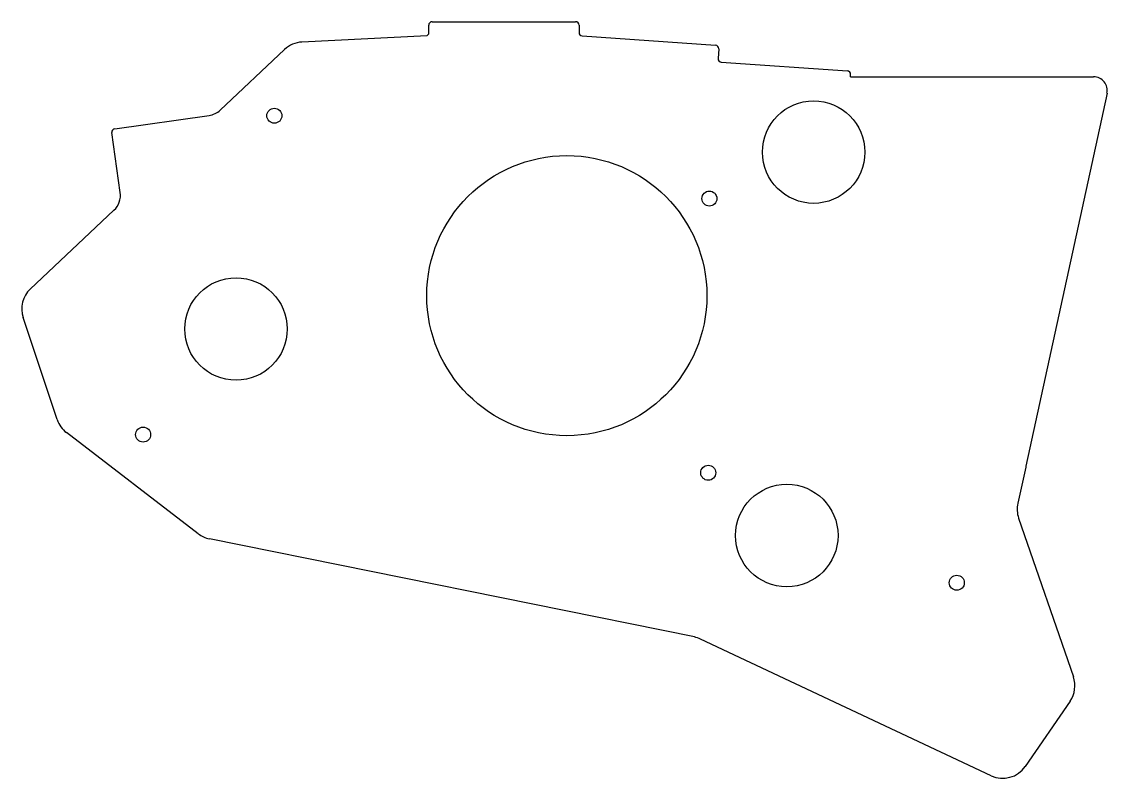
# Model space of a CAD drawing. Header units: millimetres. Extents: x -36 to 123, y -49 to 62.
import ezdxf

# ---------------------------------------------------------------- set-up
doc = ezdxf.new("R2010")
doc.units = ezdxf.units.MM

msp = doc.modelspace()

# ---------------------------------------------------------------- linework, layer by layer
for p, q in [((23.91, 62.14), (44.91, 62.14)), ((23.41, 60.37), (23.41, 61.64)), ((45.41, 61.64), (45.41, 60.55)), ((4.85, 59.17), (23.16, 60.12)), ((23.16, 60.12), (23.41, 60.37)), ((45.87, 60.05), (65.41, 58.69)), ((-7.11, 49.21), (2.31, 58.08)), ((65.88, 58.15), (65.78, 56.76)), ((66.24, 56.22), (84.7, 54.93)), ((85.14, 54.09), (85.16, 54.4)), ((85.14, 54.09), (120.75, 54.08)), ((122.71, 51.66), (110.85, -2.9)), ((-22.55, 46.48), (-8.75, 48.42)), ((-21.75, 37.16), (-22.98, 45.91)), ((-34.92, 23.01), (-22.67, 34.55)), ((-30.97, 3.89), (-35.97, 18.83)), ((-10.33, -12.81), (-29.61, 1.99)), ((110.81, -3.07), (109.65, -8.35)), ((110.85, -2.9), (110.81, -3.07)), ((109.77, -10.52), (117.79, -33.75)), ((62.3, -27.92), (-8.69, -13.55)), ((105.75, -48.22), (63.21, -28.22)), ((117.31, -37.32), (110.75, -46.87))]:
    msp.add_line(p, q)
for centre, radius in [((0.81, 48.38), 1.1), ((79.76, 43.05), 7.5), ((43.63, 22.04), 20.5), ((64.5, 36.25), 1.1), ((-4.8, 17.16), 7.5), ((-18.4, 1.7), 1.1), ((64.33, -3.88), 1.1), ((75.83, -13.07), 7.5), ((100.72, -19.98), 1.1)]:
    msp.add_circle(centre, radius)
for centre, radius, start, end in [((23.91, 61.64), 0.5, 90, 180), ((44.91, 61.64), 0.5, 0, 90), ((45.91, 60.55), 0.5, 180, 266), ((5.06, 55.17), 4, 92.9838, 133.2914), ((65.38, 58.19), 0.5, 356, 86), ((66.28, 56.72), 0.5, 176, 266), ((84.66, 54.43), 0.5, 356, 86), ((120.75, 52.08), 2, 347.7401, 89.9921), ((-9.17, 51.4), 3.01, 278, 313.2914), ((-22.48, 45.98), 0.5, 98, 188), ((-24.73, 36.74), 3.01, 313.2914, 8), ((-32.18, 20.1), 4, 133.2914, 198.5043), ((-27.18, 5.16), 4, 198.5043, 232.4946), ((-29.08, 4.53), 2, 198.5042984, 198.5042993), ((113.55, -9.21), 4, 167.5039, 199.0498), ((-7.9, -9.63), 4, 232.4946, 258.562), ((61.51, -31.84), 4, 64.8147, 78.562), ((114.01, -35.05), 4, 325.5, 19.0498), ((114.95, -34.73), 3.01, 19.049753, 19.0497545), ((107.45, -44.6), 4, 244.8147, 325.5), ((108.27, -45.16), 3.01, 325.4999979, 325.5000021)]:
    msp.add_arc(centre, radius, start, end)

doc.saveas('drawing.dxf')
